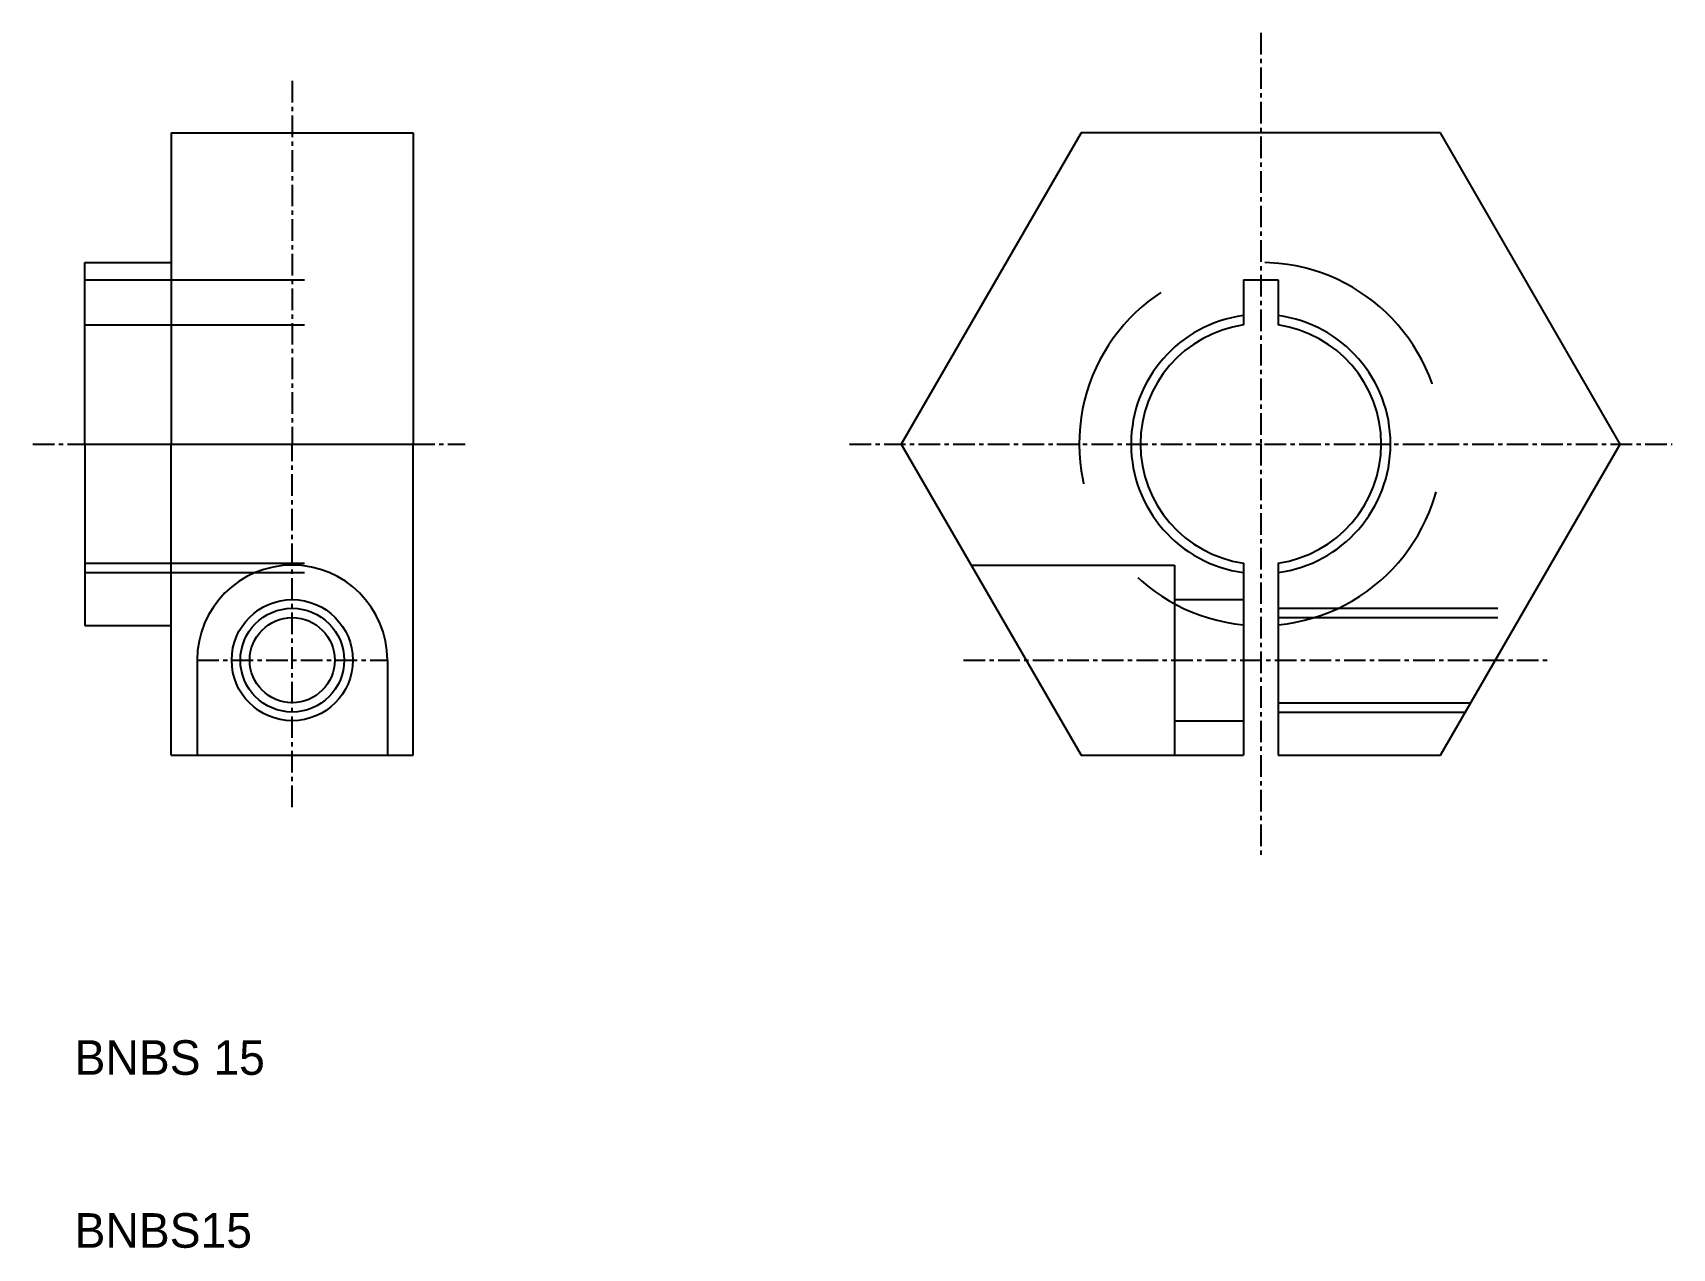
# Model space of a CAD drawing. Extents: x 126.9 to 221.7, y 78.4 to 148.7.
import ezdxf

# ---------------------------------------------------------------- set-up
doc = ezdxf.new("R2010")
doc.units = 0
doc.linetypes.add('CENTER', pattern=[2, 1.25, -0.25, 0.25, -0.25])
doc.linetypes.add('DASHED', pattern=[19.05, 12.7, -6.35])
doc.layers.get('0').update_dxf_attribs({"linetype": 'CONTINUOUS'})
doc.layers.add('CENTER', color=1, linetype='CENTER')

msp = doc.modelspace()

# ---------------------------------------------------------------- linework, layer by layer
for p, q in [((134.879, 142.901), (148.879, 142.901)), ((134.879, 142.901), (134.879, 135.401)), ((148.879, 142.901), (148.879, 124.901)), ((187.487, 142.901), (177.095, 124.901)), ((208.272, 142.901), (187.487, 142.901)), ((218.664, 124.901), (208.272, 142.901)), ((129.879, 124.901), (129.879, 135.401)), ((129.879, 135.401), (134.879, 135.401)), ((134.879, 135.401), (134.879, 124.901)), ((196.879, 134.401), (198.879, 134.401)), ((196.879, 134.401), (196.879, 131.788)), ((198.879, 134.401), (198.879, 131.788)), ((129.879, 124.901), (148.879, 124.901)), ((129.879, 124.901), (129.879, 114.401)), ((134.879, 114.401), (134.879, 124.901)), ((148.879, 106.901), (148.879, 124.901)), ((177.095, 124.901), (187.487, 106.901)), ((208.272, 106.901), (218.664, 124.901)), ((196.879, 118.015), (196.879, 106.901)), ((198.879, 118.015), (198.879, 106.901)), ((129.879, 114.401), (134.879, 114.401)), ((134.879, 106.901), (134.879, 114.401)), ((136.379, 112.401), (136.379, 106.901)), ((147.379, 112.401), (147.379, 106.901)), ((134.879, 106.901), (148.879, 106.901)), ((187.487, 106.901), (196.879, 106.901)), ((198.879, 106.901), (208.272, 106.901))]:
    msp.add_line(p, q)
at = {"color": 3, "linetype": 'DASHED'}
for p, q in [((129.879, 134.401), (148.879, 134.401)), ((129.879, 131.788), (148.879, 131.788)), ((129.879, 118.015), (148.879, 118.015)), ((181.136, 117.901), (192.879, 117.901)), ((192.879, 117.901), (192.879, 106.901)), ((129.879, 117.468), (148.879, 117.468)), ((192.879, 115.901), (196.879, 115.901)), ((198.879, 115.401), (213.179, 115.401)), ((198.879, 114.86), (212.867, 114.86)), ((198.879, 109.942), (210.027, 109.942)), ((198.879, 109.401), (209.715, 109.401)), ((192.879, 108.901), (196.879, 108.901))]:
    msp.add_line(p, q, dxfattribs=at)
for radius in [3.5, 2.459]:
    msp.add_circle((141.879, 112.401), radius)
at = {"color": 3}
msp.add_circle((141.879, 112.401), 3, dxfattribs=at)
at = {"linetype": 'DASHED'}
msp.add_arc((197.879, 124.901), 10.5, 275.46502, 264.53498, dxfattribs=at)
at = {"color": 3}
for start, end in [(97.66226, 262.33774), (277.66226, 82.33774)]:
    msp.add_arc((197.879, 124.901), 7.5, start, end, dxfattribs=at)
for centre, radius, start, end in [((197.879, 124.901), 6.959, 98.26194, 261.73806), ((197.879, 124.901), 6.959, 278.26194, 81.73806), ((141.879, 112.401), 5.5, 0, 180)]:
    msp.add_arc(centre, radius, start, end)
at = {"layer": 'CENTER', "color": 1, "linetype": 'CENTER'}
for p, q in [((197.879, 148.686), (197.879, 124.901)), ((141.879, 145.901), (141.879, 124.901)), ((126.879, 124.901), (151.879, 124.901)), ((141.879, 103.901), (141.879, 124.901)), ((174.095, 124.901), (221.664, 124.901)), ((197.879, 124.901), (197.879, 101.117)), ((136.379, 112.401), (147.379, 112.401)), ((180.69, 112.401), (214.447, 112.401))]:
    msp.add_line(p, q, dxfattribs=at)

# ---------------------------------------------------------------- texts
for s, p in [('BNBS 15', (129.295, 88.42)), ('BNBS15', (129.295, 78.42))]:
    msp.add_text(s, height=2).set_placement(p)

doc.saveas('drawing.dxf')
